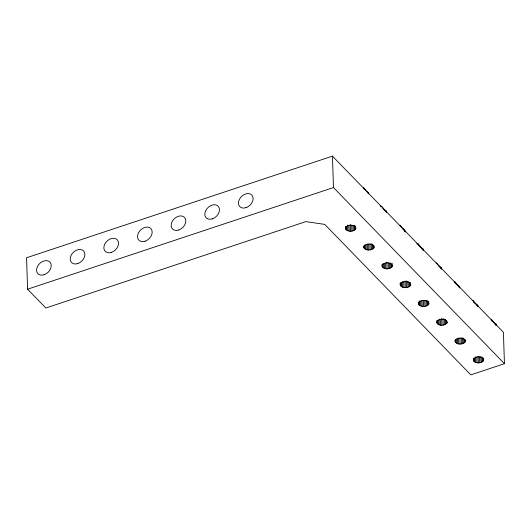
<?xml version="1.0" encoding="UTF-8"?>
<svg xmlns="http://www.w3.org/2000/svg" width="531" height="531" viewBox="0 0 531 531"><rect width="100%" height="100%" fill="white"/><g stroke="black" fill="none" stroke-linecap="round" stroke-linejoin="round"><path stroke-width="0.8" d="M345.475 228.244C346.783 224.241 354.735 223.989 355.909 228.171C354.482 232.724 344.44 232.299 345.415 226.591M373.957 247.751L374.169 246.975C372.994 242.8 365.043 243.052 363.728 247.054C364.916 251.083 371.733 250.805 373.957 247.751L373.87 245.269M392.21 266.562L392.422 265.785C391.254 261.61 383.302 261.863 381.988 265.865C383.176 269.894 389.993 269.615 392.21 266.562L392.104 263.25M400.248 284.676C401.562 280.673 409.507 280.414 410.682 284.596C409.255 289.156 399.212 288.731 400.188 283.016M428.729 304.183L428.942 303.407C427.767 299.225 419.815 299.477 418.501 303.48C419.696 307.515 426.512 307.237 428.729 304.183L428.643 301.701M446.983 322.987L447.202 322.217C446.027 318.036 438.075 318.288 436.761 322.29C437.949 326.326 444.766 326.047 446.983 322.987L446.929 321.335M465.242 341.798L465.455 341.028C464.286 336.846 456.335 337.099 455.021 341.101C456.209 345.137 463.025 344.858 465.242 341.798L465.163 339.316M483.502 360.609L483.714 359.839C482.54 355.657 474.595 355.909 473.28 359.912C474.468 363.947 481.285 363.669 483.502 360.609L483.422 358.126M332.446 156.134L26.55 257.767L27.592 289.203L45.852 308.007L305.863 221.619L324.74 224.394L470.805 374.866L504.45 363.689L503.408 332.26L332.446 156.134L333.488 187.562L504.45 363.689M27.592 289.203L333.488 187.562M380.216 206.207L381.749 206.32L386.07 211.962M416.729 243.829L418.262 243.941L422.59 249.583M368.401 193.802L368.215 192.381L366.47 191.187L363.489 187.516L363.536 188.943M386.661 212.612L386.475 211.192L382.97 208.65M400.002 225.131L402.989 228.808L404.728 230.003L405.014 232.127M423.18 250.227L422.988 248.813L419.483 246.271M441.434 269.038L441.248 267.617L438.327 265.527M459.693 287.848L459.507 286.428L456.003 283.886M477.953 306.659L477.761 305.239L473.672 302.252M496.02 324.049L491.341 320.611L491.294 319.184L496.067 325.476L496.02 324.049L496.213 325.47M473.035 300.373L477.362 306.015M436.522 262.752L441.294 269.051L441.248 267.617M402.989 228.808L404.775 231.43L404.728 230.003M482.838 358.027L482.945 361.332M481.922 356.991L482.088 361.956M480.794 356.646L480.986 362.441M477.761 305.239L477.807 306.666M479.52 356.958L479.712 362.746M478.139 356.241L478.358 362.859M476.818 356.978L477.011 362.766M475.577 356.686L475.769 362.474M474.575 357.874L474.707 362.009M473.798 358.093L473.911 361.399M473.367 359.029L473.42 360.682M464.579 339.216L464.691 342.522M463.669 338.187L463.828 343.145M462.534 337.842L462.727 343.63M461.266 338.147L461.459 343.935M459.507 286.428L459.554 287.862L454.782 281.563L454.828 282.99M459.906 338.26L460.098 344.048M458.565 338.167L458.757 343.955M457.344 338.705L457.51 343.67M456.315 339.063L456.454 343.199M455.538 339.282L455.651 342.588M455.107 340.218L455.16 341.871M446.319 320.405L446.432 323.711M445.409 319.377L445.575 324.335M444.281 319.031L444.474 324.819M442.98 318.507L443.199 325.125M441.626 318.62L441.845 325.237M440.305 319.357L440.498 325.145M439.057 319.065L439.25 324.859M438.055 320.253L438.194 324.388M437.285 320.472L437.391 323.777M436.821 320.585L436.907 323.06M428.066 301.595L428.172 304.907M427.15 300.566L427.316 305.531M426.021 300.221L426.214 306.009M422.988 248.813L423.034 250.24M424.747 300.526L424.939 306.314M423.393 300.639L423.585 306.427M422.045 300.546L422.238 306.334M420.831 301.084L420.997 306.048M418.262 243.941L418.309 245.368M419.769 300.619L419.935 305.584M419.025 301.661L419.132 304.967M418.594 302.597L418.647 304.256M410.629 282.943L410.682 284.596M410.39 282.89L410.47 285.373M409.806 282.784L409.912 286.096M408.89 281.755L409.056 286.72M407.762 281.41L407.954 287.198M406.461 280.892L406.68 287.51M405.107 280.999L405.326 287.616M403.786 281.735L403.978 287.53M402.544 281.45L402.737 287.238M401.542 282.638L401.675 286.773M400.766 282.85L400.878 286.163M400.308 282.963L400.387 285.446M391.546 263.973L391.659 267.285M390.637 262.945L390.796 267.909M389.535 263.429L389.694 268.387M386.475 211.192L386.522 212.619M388.234 262.905L388.426 268.699M386.847 262.195L387.066 268.812M385.533 262.925L385.725 268.719M384.311 263.462L384.477 268.427M383.282 263.827L383.422 267.963M382.506 264.04L382.619 267.352M382.048 264.153L382.128 266.635M373.286 245.169L373.399 248.475M372.377 244.134L372.543 249.099M371.249 243.789L371.441 249.583M368.215 192.381L368.262 193.808M369.974 244.101L370.167 249.889M368.62 244.207L368.813 250.001M367.273 244.121L367.465 249.909M366.058 244.658L366.217 249.616M365.023 245.017L365.162 249.152M364.253 245.229L364.359 248.541M363.815 246.172L363.874 247.824M355.644 227.288L355.697 228.941M355.007 225.529L355.139 229.664M354.117 225.323L354.283 230.288M353.015 225.808L353.181 230.773M351.714 225.29L351.907 231.078M350.334 224.573L350.553 231.191M349.013 225.31L349.206 231.098M347.772 225.018L347.964 230.806M346.763 226.206L346.902 230.341M345.993 226.425L346.099 229.731M345.562 227.361L345.615 229.014M44.126 274.753A8.357 6.093 -44.1 0 0 50.14 262.354A8.357 6.093 -44.1 0 0 37.422 266.575A8.357 6.093 -44.1 0 0 44.126 274.753M77.772 263.575A8.357 6.093 -44.1 0 0 83.785 251.176A8.357 6.093 -44.1 0 0 71.074 255.398A8.357 6.093 -44.1 0 0 77.772 263.575M111.417 252.391A8.357 6.093 -44.1 0 0 117.437 239.992A8.357 6.093 -44.1 0 0 104.72 244.22A8.357 6.093 -44.1 0 0 111.417 252.391M145.069 241.213A8.357 6.093 -44.1 0 0 151.083 228.815A8.357 6.093 -44.1 0 0 138.372 233.036A8.357 6.093 -44.1 0 0 145.069 241.213M178.715 230.029A8.357 6.093 -44.1 0 0 184.735 217.63A8.357 6.093 -44.1 0 0 172.017 221.858A8.357 6.093 -44.1 0 0 178.715 230.029M212.367 218.852A8.357 6.093 -44.1 0 0 218.38 206.453A8.357 6.093 -44.1 0 0 205.67 210.674A8.357 6.093 -44.1 0 0 212.367 218.852M246.012 207.674A8.357 6.093 -44.1 0 0 252.033 195.275A8.357 6.093 -44.1 0 0 239.315 199.497A8.357 6.093 -44.1 0 0 246.012 207.674"/></g></svg>
